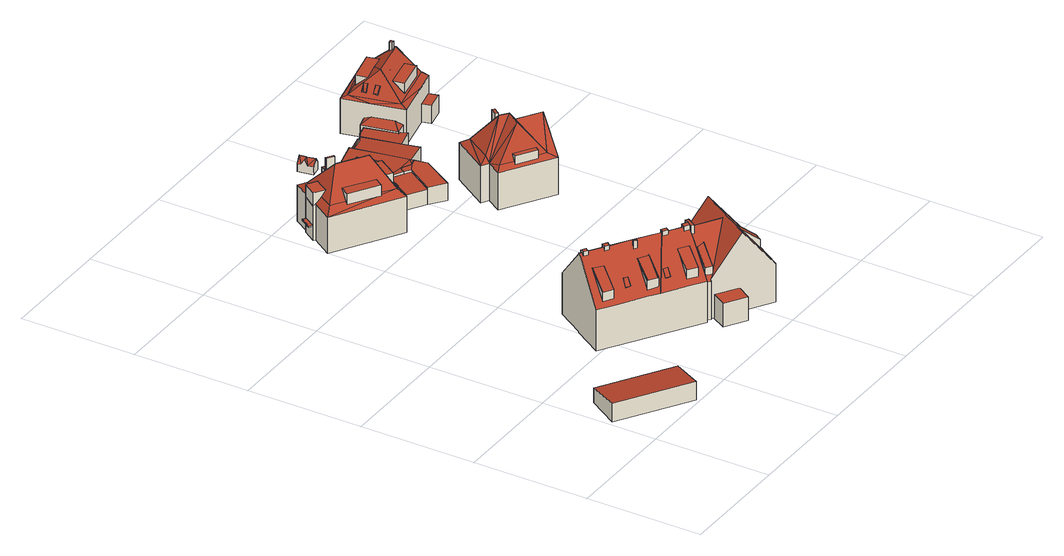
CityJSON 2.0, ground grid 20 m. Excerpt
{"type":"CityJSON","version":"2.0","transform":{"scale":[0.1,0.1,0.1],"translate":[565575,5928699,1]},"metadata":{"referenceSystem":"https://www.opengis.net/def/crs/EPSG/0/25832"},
"CityObjects":{
"building1":{"type":"Building","attributes":{"Grundfläche 2D":"89.763712","Grundhöhe NN":"1.539"},"geometry":[{"type":"Solid","lod":"3","boundaries":[[[[0,1,2,3]],[[4,5,3,2]],[[5,6,0,3]],[[6,7,1,0]],[[7,4,2,1]],[[7,6,5,4]]]],"semantics":{"surfaces":[{"type":"RoofSurface"},{"type":"WallSurface"},{"type":"GroundSurface"}],"values":[[0,1,1,1,1,2]]}}]},
"building2":{"type":"Building","attributes":{"Grundfläche 2D":"216.944153","Grundhöhe NN":"1.699"},"children":["building2-1","building2-2","building2-3","building2-4","building2-5","building2-6","building2-7","building2-8","building2-9","building2-10","building2-11","building2-12"],"geometry":[{"type":"Solid","lod":"3","boundaries":[[[[8,9,10,11,12,13]],[[14,15,16,17,18,19,20,21,22,23]],[[18,24,19]],[[25,26,27,28]],[[29,30,31,32,27,26,25,33,34,35,36,37,38,23,21]],[[31,30,39]],[[30,29,39]],[[22,21,23]],[[29,21,9,8,39]],[[13,40,41,42,10,9,21,20,19,24,43,44,45,46,47,33,25,28,27,32,31,8,13,48]],[[8,31,39]],[[41,40,12,11]],[[12,40,13]],[[11,10,42,41]],[[49,50,51,45,44,43,24,18,17,16,15,52,53]],[[46,45,51,54]],[[55,56,35,34,33,47,46,54,57]],[[15,14,23,38,37,36,35,56,52]],[[49,53,52,56,55,57,54,51,50]]]],"semantics":{"surfaces":[{"type":"RoofSurface"},{"type":"WallSurface"},{"type":"GroundSurface"}],"values":[[0,0,0,0,0,0,0,0,0,0,0,1,1,1,1,1,1,1,2]]}}]},
"building2-1":{"type":"BuildingInstallation","parents":["building2"],"geometry":[{"type":"MultiSurface","lod":"3","boundaries":[[[58,59,60,61]],[[61,60,62,63]],[[58,61,63,64]],[[64,65,59,58]],[[65,62,60,59]]],"semantics":{"surfaces":[{"type":"RoofSurface"},{"type":"WallSurface"}],"values":[0,1,1,1,1]}}]},
"building2-2":{"type":"BuildingInstallation","parents":["building2"],"geometry":[{"type":"MultiSurface","lod":"3","boundaries":[[[66,67,68]],[[69,66,68,70,71,72]],[[70,73,71]],[[74,75,73,70,68,67,76,77]],[[73,75,71]],[[66,76,67]]],"semantics":{"surfaces":[{"type":"RoofSurface"},{"type":"WallSurface"}],"values":[0,0,0,1,1,1]}}]},
"building2-3":{"type":"BuildingInstallation","parents":["building2"],"geometry":[{"type":"MultiSurface","lod":"3","boundaries":[[[78,79,80,81,82,83,84]],[[79,78,85,86]],[[87,82,81,80,79,86,88,25]],[[82,87,26,83]],[[84,83,26,28]],[[84,28,89]],[[78,84,89,85]]],"semantics":{"surfaces":[{"type":"RoofSurface"},{"type":"WallSurface"}],"values":[0,1,1,1,1,1,1]}}]},
"building2-4":{"type":"BuildingInstallation","parents":["building2"],"geometry":[{"type":"MultiSurface","lod":"3","boundaries":[[[90,91,92,93,94]],[[90,18,24,43,44,92,91]],[[93,92,44,95]],[[19,96,94,93,95]],[[90,94,96,18]]],"semantics":{"surfaces":[{"type":"RoofSurface"},{"type":"WallSurface"}],"values":[0,1,1,1,1]}}]},
"building2-5":{"type":"BuildingInstallation","parents":["building2"],"geometry":[{"type":"MultiSurface","lod":"3","boundaries":[[[97,98,99,100]],[[101,99,98,102,48]],[[98,97,103,102]],[[100,99,101,104]],[[97,100,104,103]]],"semantics":{"surfaces":[{"type":"RoofSurface"},{"type":"WallSurface"}],"values":[0,1,1,1,1]}}]},
"building2-6":{"type":"BuildingInstallation","parents":["building2"],"geometry":[{"type":"MultiSurface","lod":"3","boundaries":[[[105,106,107,108]],[[109,110,105,108,111]],[[105,110,106]],[[108,107,111]]],"semantics":{"surfaces":[{"type":"RoofSurface"},{"type":"WallSurface"}],"values":[0,1,1,1]}}]},
"building2-7":{"type":"BuildingInstallation","parents":["building2"],"geometry":[{"type":"MultiSurface","lod":"3","boundaries":[[[112,113,114,115,116,117]],[[114,113,118,21]],[[22,114,21]],[[115,114,22,119]],[[120,116,115,119]],[[121,112,117,116,120,20]],[[113,112,121,118]]],"semantics":{"surfaces":[{"type":"RoofSurface"},{"type":"WallSurface"}],"values":[0,1,1,1,1,1,1]}}]},
"building2-8":{"type":"BuildingInstallation","parents":["building2"],"geometry":[{"type":"MultiSurface","lod":"3","boundaries":[[[122,123,124,125,126,127,128,129]],[[130,131,132,124,123,122]],[[132,30,39,133,127,126,125,124]],[[128,127,133,134]],[[130,122,129,128,134,32]]],"semantics":{"surfaces":[{"type":"RoofSurface"},{"type":"WallSurface"}],"values":[0,1,1,1,1]}}]},
"building2-9":{"type":"BuildingInstallation","parents":["building2"],"geometry":[{"type":"MultiSurface","lod":"3","boundaries":[[[135,136,137]],[[135,137,138,139,140]],[[138,137,141,142]],[[139,138,142]],[[137,136,141]]],"semantics":{"surfaces":[{"type":"RoofSurface"},{"type":"WallSurface"}],"values":[0,0,1,1,1]}}]},
"building2-10":{"type":"BuildingInstallation","parents":["building2"],"geometry":[{"type":"MultiSurface","lod":"3","boundaries":[[[143,144,145,146]],[[143,146,147,148]],[[146,145,149,147]],[[144,143,148,150]],[[145,144,150,149]]],"semantics":{"surfaces":[{"type":"RoofSurface"},{"type":"WallSurface"}],"values":[0,1,1,1,1]}}]},
"building2-11":{"type":"BuildingInstallation","parents":["building2"],"geometry":[{"type":"MultiSurface","lod":"3","boundaries":[[[151,152,153,154]],[[151,154,155,156]],[[154,153,157,155]],[[152,151,156,158]],[[153,152,158,157]]],"semantics":{"surfaces":[{"type":"RoofSurface"},{"type":"WallSurface"}],"values":[0,1,1,1,1]}}]},
"building2-12":{"type":"BuildingInstallation","parents":["building2"],"geometry":[{"type":"MultiSurface","lod":"3","boundaries":[[[159,160,161,162]],[[160,159,163,164]],[[164,165,161,160]],[[162,161,165,166]],[[166,163,159,162]]],"semantics":{"surfaces":[{"type":"RoofSurface"},{"type":"WallSurface"}],"values":[0,1,1,1,1]}}]},
"building3":{"type":"Building","attributes":{"Grundfläche 2D":"160.765133","Grundhöhe NN":"2.078"},"children":["building3-1","building3-2","building3-3"],"geometry":[{"type":"MultiSurface","lod":"3","boundaries":[[[167,168,169,170,171,172,173,174,175,176,177,178,179]],[[180,175,174,173,172,181,182]],[[183,184,182,181,185,186]],[[177,176,175,180,45,187,188]],[[189,190,191,192,193]],[[190,189,194]],[[195,194,196]],[[190,194,195]],[[197,198,199,200]],[[201,202,193,192]],[[202,203,189,193]],[[203,204,194,189]],[[204,205,196,194]],[[205,206,207,208,191,190,195,196]],[[208,201,192,191]],[[171,170,209,210]],[[172,171,210,211]],[[212,185,181,172,211,213,214]],[[191,183,186,185,212,201,208]],[[45,180,182,184,183,191,208,207,215]],[[216,209,170,169,168,167,179,178,177,188,187,45,215,217]],[[218,219,200,199]],[[219,214,197,200]],[[214,213,198,197]],[[213,218,199,198]],[[213,211,210,209,216,217,215,207,205,204,203,202,201,212,214,219,218]]],"semantics":{"surfaces":[{"type":"RoofSurface"},{"type":"WallSurface"},{"type":"GroundSurface"}],"values":[0,0,0,0,0,0,0,0,0,1,1,1,1,1,1,1,1,1,1,1,1,1,1,1,1,2]}}]},
"building3-1":{"type":"BuildingInstallation","parents":["building3"],"geometry":[{"type":"MultiSurface","lod":"3","boundaries":[[[220,221,222,223]],[[224,222,221,225,226]],[[223,222,224]],[[221,220,227,225]]],"semantics":{"surfaces":[{"type":"RoofSurface"},{"type":"WallSurface"}],"values":[0,1,1,1]}}]},
"building3-2":{"type":"BuildingInstallation","parents":["building3"],"geometry":[{"type":"MultiSurface","lod":"3","boundaries":[[[228,229,230,231,232]],[[168,173,233,228,232]],[[168,232,231]],[[233,174,230,229,228]]],"semantics":{"surfaces":[{"type":"RoofSurface"},{"type":"WallSurface"}],"values":[0,1,1,1]}}]},
"building3-3":{"type":"BuildingInstallation","parents":["building3"],"geometry":[{"type":"MultiSurface","lod":"3","boundaries":[[[234,235,236,92,91,90,237,238,239]],[[187,188,177,178,179,167,237,90,91,92,236]],[[240,187,236,235]],[[167,241,238,237]],[[238,241,242,239]],[[240,235,234,239,242,176]]],"semantics":{"surfaces":[{"type":"RoofSurface"},{"type":"WallSurface"}],"values":[0,1,1,1,1,1]}}]},
"building4":{"type":"Building","attributes":{"Grundfläche 2D":"138.866862","Grundhöhe NN":"2.584"},"children":["building4-1","building4-2","building4-3","building4-4","building4-5"],"geometry":[{"type":"Solid","lod":"3","boundaries":[[[[243,244,245,246,247,248,249]],[[250,251,252,253,254,255]],[[256,257,258,259,260,261,262,263,264,265,266,267]],[[268,269,270,266,271,272]],[[268,272,273]],[[274,267,266,270,275]],[[276,277,272,271]],[[277,276,278,279,280]],[[281,282,283,279,278,259,258,284,285,286]],[[279,287,272,277,280]],[[272,287,288,267,274,289,252,251,250,273]],[[258,288,243,249,284]],[[279,283,290]],[[243,288,287,279,290,244]],[[257,256,267,288,258]],[[249,248,285,284]],[[282,281,247,246,245,244,290,283]],[[286,285,248,247,281]],[[269,254,253,275,270]],[[273,250,255,254,269,268]],[[274,275,253,252,289]],[[265,264,291,292]],[[261,260,293,294]],[[264,263,262,261,294,295,291]],[[266,265,292,296]],[[271,266,296,297]],[[278,276,271,297,298]],[[259,278,298,299]],[[260,259,299,293]],[[294,293,299,298,297,296,292,291,295]]]],"semantics":{"surfaces":[{"type":"RoofSurface"},{"type":"WallSurface"},{"type":"GroundSurface"}],"values":[[0,0,0,0,0,0,0,0,0,0,0,0,0,0,0,1,1,1,1,1,1,1,1,1,1,1,1,1,1,2]]}}]},
"building4-1":{"type":"BuildingInstallation","parents":["building4"],"geometry":[{"type":"MultiSurface","lod":"3","boundaries":[[[300,301,302,303,304,305]],[[262,263,264,305,304,303,261]],[[264,265,256,301,300,305]],[[260,261,303,302,257]]],"semantics":{"surfaces":[{"type":"RoofSurface"},{"type":"WallSurface"}],"values":[0,1,1,1]}}]},
"building4-2":{"type":"BuildingInstallation","parents":["building4"],"geometry":[{"type":"MultiSurface","lod":"3","boundaries":[[[306,307,308,309,310,311]],[[312,313,310,309]],[[313,314,311,310]],[[314,315,316,307,306,311]],[[316,317,312,309,308,307]]],"semantics":{"surfaces":[{"type":"RoofSurface"},{"type":"WallSurface"}],"values":[0,1,1,1,1]}}]},
"building4-3":{"type":"BuildingInstallation","parents":["building4"],"geometry":[{"type":"MultiSurface","lod":"3","boundaries":[[[318,319,320,321]],[[321,320,322,280]],[[319,318,277,323]],[[323,322,320,319]]],"semantics":{"surfaces":[{"type":"RoofSurface"},{"type":"WallSurface"}],"values":[0,1,1,1]}}]},
"building4-4":{"type":"BuildingInstallation","parents":["building4"],"geometry":[{"type":"MultiSurface","lod":"3","boundaries":[[[324,325,326,327]],[[328,329,327,326]],[[330,328,326,325]],[[329,331,324,327]],[[331,330,325,324]],[[330,331,329,328]]],"semantics":{"surfaces":[{"type":"RoofSurface"},{"type":"WallSurface"},{"type":"OuterCeilingSurface"}],"values":[0,1,1,1,1,2]}}]},
"building4-5":{"type":"BuildingInstallation","parents":["building4"],"geometry":[{"type":"MultiSurface","lod":"3","boundaries":[[[332,333,334,335]],[[336,333,332,337]],[[334,333,336,338,339]],[[335,334,339,340]],[[337,332,335,340,341]],[[336,337,341,338]],[[341,340,339,338]]],"semantics":{"surfaces":[{"type":"RoofSurface"},{"type":"WallSurface"},{"type":"OuterCeilingSurface"}],"values":[0,0,1,1,1,1,2]}}]},
"building5":{"type":"Building","attributes":{"Grundfläche 2D":"44.014375","Grundhöhe NN":"2.645"},"geometry":[{"type":"Solid","lod":"3","boundaries":[[[[342,343,344,345,346,347]],[[348,349,350,351,352,345,344,353]],[[354,355,356,357,358]],[[347,346,345,359,360]],[[361,355,343,342,347,360,362]],[[343,355,354,344]],[[344,354,358,353]],[[353,358,363,364,348]],[[349,348,364,365]],[[351,350,349,365,366]],[[345,352,351,366,367,359]],[[355,361,368,356]],[[357,356,368,369]],[[358,357,369,363]],[[360,359,367,366,365,364,363,369,368,361,362]]]],"semantics":{"surfaces":[{"type":"RoofSurface"},{"type":"WallSurface"},{"type":"GroundSurface"}],"values":[[0,0,0,1,1,1,1,1,1,1,1,1,1,1,2]]}}]},
"building6":{"type":"Building","attributes":{"Grundfläche 2D":"52.903925","Grundhöhe NN":"2.422"},"children":["building6-1","building6-2"],"geometry":[{"type":"Solid","lod":"3","boundaries":[[[[370,371,372,373,347,374,375,376]],[[371,373,372]],[[373,343,342,347]],[[346,345,374,347]],[[352,351,374,345]],[[343,373,377,378]],[[379,347,342,343,378,380]],[[345,346,347,379,381]],[[382,351,352,345,381,383]],[[370,376,375,374,351,382,384]],[[371,370,384,385]],[[373,371,385,377]],[[377,385,384,382,383,381,379,380,378]]]],"semantics":{"surfaces":[{"type":"RoofSurface"},{"type":"WallSurface"},{"type":"GroundSurface"}],"values":[[0,0,0,0,0,1,1,1,1,1,1,1,2]]}}]},
"building6-1":{"type":"BuildingInstallation","parents":["building6"],"geometry":[{"type":"MultiSurface","lod":"3","boundaries":[[[386,387,388,389]],[[389,388,390,391]],[[386,389,391,392]],[[387,386,392,393]],[[388,387,393,390]]],"semantics":{"surfaces":[{"type":"RoofSurface"},{"type":"WallSurface"}],"values":[0,1,1,1,1]}}]},
"building6-2":{"type":"BuildingInstallation","parents":["building6"],"geometry":[{"type":"MultiSurface","lod":"3","boundaries":[[[394,395,396,397,398,399,400]],[[401,398,397,396,402,372]],[[401,403,399,398]],[[403,404,400,399]],[[404,405,406,402,396,395,394,400]]],"semantics":{"surfaces":[{"type":"RoofSurface"},{"type":"WallSurface"}],"values":[0,1,1,1,1]}}]},
"building7":{"type":"Building","attributes":{"Grundfläche 2D":"4.709059","Grundhöhe NN":"2.453"},"geometry":[{"type":"Solid","lod":"3","boundaries":[[[[407,408,409,410]],[[407,410,411]],[[411,410,412]],[[413,414,408]],[[414,410,409,408]],[[415,412,416]],[[416,412,410]],[[417,410,414]],[[416,410,417]],[[413,408,407,418,419]],[[415,416,417,414,413,419,420]],[[411,412,415,420,421]],[[407,411,421,418]],[[420,419,418,421]]]],"semantics":{"surfaces":[{"type":"RoofSurface"},{"type":"WallSurface"},{"type":"GroundSurface"}],"values":[[0,0,0,0,0,0,0,0,0,1,1,1,1,2]]}}]},
"building8":{"type":"Building","attributes":{"Grundfläche 2D":"116.578175","Grundhöhe NN":"2.574"},"children":["building8-1","building8-2"],"geometry":[{"type":"Solid","lod":"3","boundaries":[[[[422,423,424]],[[423,425,426,427,428,424]],[[422,429,430,423]],[[431,432,429]],[[431,433,434,432]],[[435,434,433]],[[435,436,434]],[[426,425,423,437,427]],[[429,432,430]],[[432,438,439]],[[434,438,432]],[[440,436,435]],[[439,438,440]],[[438,436,440]],[[428,427,440]],[[440,437,439]],[[440,427,437]],[[430,437,423]],[[430,432,439]],[[439,437,430]],[[434,436,438]],[[441,442,431,429,422,424,443,444]],[[433,431,442,445]],[[435,433,445,446]],[[440,435,446,447]],[[428,440,447,448]],[[424,428,448,443]],[[446,445,442,441,444,443,448,447]]]],"semantics":{"surfaces":[{"type":"RoofSurface"},{"type":"WallSurface"},{"type":"GroundSurface"}],"values":[[0,0,0,0,0,0,0,0,0,0,0,0,0,0,0,0,0,0,0,0,0,1,1,1,1,1,1,2]]}}]},
"building8-1":{"type":"BuildingInstallation","parents":["building8"],"geometry":[{"type":"MultiSurface","lod":"3","boundaries":[[[449,450,451,452]],[[452,451,453,454]],[[449,452,454,455]],[[450,449,455,456]],[[451,450,456,453]]],"semantics":{"surfaces":[{"type":"RoofSurface"},{"type":"WallSurface"}],"values":[0,1,1,1,1]}}]},
"building8-2":{"type":"BuildingInstallation","parents":["building8"],"geometry":[{"type":"MultiSurface","lod":"3","boundaries":[[[457,458,459,460]],[[457,460,461,462]],[[458,457,462,425]],[[460,459,426,461]]],"semantics":{"surfaces":[{"type":"RoofSurface"},{"type":"WallSurface"}],"values":[0,1,1,1]}}]},
"building9":{"type":"Building","attributes":{"Grundfläche 2D":"63.720559","Grundhöhe NN":"2.387"},"children":["building9-1"],"geometry":[{"type":"Solid","lod":"3","boundaries":[[[[463,464,465,466,467,468,469,470,471]],[[472,473,474,475,476,477,478,479,480,481,482,483,484,485]],[[476,475,486,487]],[[477,476,487,488]],[[478,477,488,489]],[[479,478,489,490]],[[480,479,490,491]],[[481,480,491,492]],[[482,481,492,493]],[[483,482,493,494]],[[485,484,483,494,495]],[[465,464,463,496,497]],[[466,465,497,498]],[[474,468,467,466,498,486,475]],[[470,469,468,474,473,472]],[[470,472,485,471]],[[471,485,495,496,463]],[[495,494,493,492,491,490,489,488,487,486,498,497,496]]]],"semantics":{"surfaces":[{"type":"RoofSurface"},{"type":"WallSurface"},{"type":"GroundSurface"}],"values":[[0,0,1,1,1,1,1,1,1,1,1,1,1,1,1,1,1,2]]}}]},
"building9-1":{"type":"BuildingInstallation","parents":["building9"],"geometry":[{"type":"MultiSurface","lod":"3","boundaries":[[[463,464,499,500,501]],[[499,464,502]],[[471,501,500,499,502,470]],[[501,471,463]]],"semantics":{"surfaces":[{"type":"RoofSurface"},{"type":"WallSurface"}],"values":[0,1,1,1]}}]},
"building10":{"type":"Building","attributes":{"Grundfläche 2D":"127.038325","Grundhöhe NN":"2.350"},"children":["building10-1","building10-2","building10-3"],"geometry":[{"type":"Solid","lod":"3","boundaries":[[[[503,504,505,506,507]],[[508,509,510]],[[511,512,513,514,515,516]],[[517,518,519,510,520,521]],[[522,523,524,525,508,510,519],[507,506,526,527,528,503,507,508]],[[529,530,513,512,511,508,525,524,531,532,533,534]],[[535,509,529]],[[511,516,536,537,530,529,509,508]],[[538,509,535]],[[539,509,538]],[[540,510,539]],[[510,509,539]],[[520,510,540]],[[541,542,543,544]],[[545,546,547]],[[547,546,548,549]],[[550,549,548]],[[506,505,527,526]],[[504,503,528]],[[528,527,505,504]],[[516,515,536]],[[514,513,530,537]],[[537,536,515,514]],[[519,518,517,551,552]],[[553,535,529,534,533,532,531,524,523,522,519,552,554]],[[538,535,553,555]],[[548,546,545,556,557,540,539,538,555,558,550]],[[543,559,551,517,521,520,540,557,560,544]],[[541,544,560,561]],[[542,541,561,562]],[[543,542,562,559]],[[545,547,489,556]],[[549,550,558,563]],[[547,549,563,489]],[[561,560,557,556,489,563,558,555,553,554,552,551,559,562]]]],"semantics":{"surfaces":[{"type":"RoofSurface"},{"type":"WallSurface"},{"type":"GroundSurface"}],"values":[[0,0,0,0,0,0,0,0,0,0,0,0,0,0,0,0,0,1,1,1,1,1,1,1,1,1,1,1,1,1,1,1,1,1,2]]}}]},
"building10-1":{"type":"BuildingInstallation","parents":["building10"],"geometry":[{"type":"MultiSurface","lod":"3","boundaries":[[[564,565,566,567]],[[564,567,568,569]],[[567,566,570,568]],[[565,564,569,571]],[[566,565,571,570]]],"semantics":{"surfaces":[{"type":"RoofSurface"},{"type":"WallSurface"}],"values":[0,1,1,1,1]}}]},
"building10-2":{"type":"BuildingInstallation","parents":["building10"],"geometry":[{"type":"MultiSurface","lod":"3","boundaries":[[[572,573,574,575]],[[573,572,576,577]],[[575,574,578,579]],[[572,575,579,576]],[[574,573,577,578]]],"semantics":{"surfaces":[{"type":"RoofSurface"},{"type":"WallSurface"}],"values":[0,1,1,1,1]}}]},
"building10-3":{"type":"BuildingInstallation","parents":["building10"],"geometry":[{"type":"MultiSurface","lod":"3","boundaries":[[[580,581,582,583,584,585,586,587]],[[588,589,582,581]],[[590,585,584,583,582,589,591,592]],[[593,587,586,585,590,594]],[[581,580,587,593,595,588]]],"semantics":{"surfaces":[{"type":"RoofSurface"},{"type":"WallSurface"}],"values":[0,1,1,1,1]}}]}
},
"vertices":[
[43,135,31],[9,82,38],[129,6,38],[163,59,31],[129,6,5],[163,59,5],[43,135,5],[9,82,5],
[251,268,106],[345,207,106],[349,205,106],[357,217,106],[258,280,106],[250,268,106],[300,123,80],[326,106,80],[327,107,81],[347,142,128],[353,153,143],[347,162,148],[325,176,148],[317,181,148],[317,181,147],[260,148,80],[356,156,148],[205,254,148],[210,246,143],[212,249,148],[212,250,148],[279,206,148],[242,230,147],[242,230,148],[235,235,148],[201,257,148],[199,253,143],[169,207,80],[180,200,80],[197,189,80],[244,159,80],[243,230,148],[258,280,89],[357,217,89],[350,207,102],[356,157,147],[358,160,142],[386,208,80],[233,306,80],[203,259,145],[242,285,94],[356,157,7],[358,160,7],[386,208,7],[326,106,7],[327,107,7],[233,306,7],[201,257,7],[169,207,7],[203,259,7],
[371,203,97],[364,207,97],[360,200,106],[366,195,106],[360,200,104],[366,195,104],[371,203,94],[364,207,94],
[266,195,128],[247,164,104],[248,164,104],[269,193,128],[262,155,104],[282,184,128],[273,190,128],[264,154,104],[262,155,88],[264,154,88],[247,164,87],[248,164,87],
[214,252,151],[206,257,151],[205,255,151],[205,254,151],[203,251,151],[210,246,151],[212,250,151],[214,252,144],[206,257,145],[203,251,143],[205,255,147],[212,250,147],
[353,153,151],[356,157,151],[358,160,151],[349,165,151],[345,158,151],[349,165,143],[345,158,142],
[240,275,107],[245,284,95],[239,288,95],[234,279,107],[239,288,94],[245,284,94],[240,275,106],[234,279,106],
[320,118,104],[338,146,126],[322,157,127],[304,129,104],[308,126,88],[320,118,88],[304,129,88],
[327,179,151],[319,184,151],[317,181,151],[315,178,151],[323,173,151],[325,176,151],[319,184,144],[315,178,143],[323,173,143],[327,179,144],
[233,231,151],[239,227,151],[240,227,151],[242,230,151],[243,230,151],[245,233,151],[238,238,151],[235,235,151],[233,231,143],[239,227,143],[240,227,143],[245,233,143],[238,238,143],
[204,236,129],[203,236,129],[184,205,104],[200,195,104],[219,225,128],[207,233,129],[184,205,87],[200,195,88],
[231,184,97],[236,192,108],[229,196,108],[224,188,97],[224,188,96],[231,184,96],[229,196,107],[236,192,107],
[287,147,96],[292,155,107],[285,159,107],[280,151,96],[280,151,95],[287,147,95],[285,159,106],[292,155,106],
[276,201,151],[271,204,151],[269,201,151],[274,198,151],[276,201,140],[271,204,140],[269,201,137],[274,198,137],
[352,150,136],[330,112,87],[327,107,80],[326,106,79],[331,102,78],[332,103,80],[339,105,86],[340,106,87],[405,126,145],[360,154,145],[356,157,145],[356,156,145],[353,153,140],[394,202,80],[377,74,150],[439,173,150],[487,142,77],[483,144,83],[424,44,80],[455,92,79],[361,166,133],[358,160,141],[500,149,48],[483,144,52],[487,142,51],[466,108,51],[472,104,48],[456,177,48],[457,161,51],[449,166,48],[373,77,53],[337,101,53],[321,75,53],[357,52,53],[466,108,11],[472,104,11],[500,149,11],[456,177,11],[449,166,11],[457,161,13],[483,144,11],[487,142,11],[326,106,11],[331,102,11],[332,103,11],[424,44,11],[337,101,11],[373,77,11],[386,208,11],[327,107,11],[353,153,11],[321,75,11],[357,52,11],
[415,99,126],[441,82,101],[450,95,101],[423,112,127],[450,95,86],[441,82,87],[446,90,87],[433,87,99],
[340,105,100],[340,106,101],[359,132,124],[348,138,122],[330,112,100],[340,105,87],
[360,154,151],[366,163,151],[361,166,151],[352,150,151],[356,147,151],[360,153,151],[366,163,133],[356,147,136],[360,153,145],
[306,708,106],[309,706,106],[317,718,106],[318,721,106],[319,721,106],[269,753,106],[259,737,106],[281,664,106],[236,694,106],[233,696,106],[223,680,106],[271,649,106],[272,650,106],[217,722,90],[232,745,89],[243,763,89],[242,780,80],[223,751,80],[221,752,78],[220,750,78],[207,731,77],[206,730,77],[209,727,80],[186,692,80],[203,699,90],[272,650,88],[271,649,87],[264,653,87],[299,621,80],[298,637,90],[274,652,90],[225,684,90],[223,680,87],[325,662,80],[308,652,89],[354,708,80],[342,703,88],[330,686,88],[319,721,86],[318,721,86],[317,718,88],[267,749,89],[269,753,86],[313,725,86],[295,685,135],[247,716,135],[232,694,104],[310,707,104],[206,730,16],[209,727,16],[223,751,16],[221,752,16],[207,731,16],[186,692,16],[299,621,16],[354,708,16],[242,780,16],
[209,727,101],[223,718,101],[238,741,101],[221,752,101],[207,731,101],[206,730,101],
[256,731,139],[250,735,139],[249,733,139],[248,731,139],[259,724,139],[261,727,139],[248,731,118],[259,724,119],[261,727,114],[256,731,114],[250,735,114],[249,733,116],
[299,658,106],[310,651,106],[332,685,106],[321,692,106],[332,685,87],[310,651,87],
[214,754,42],[201,735,42],[207,731,42],[220,750,42],[207,731,40],[220,750,40],[201,735,40],[214,754,40],
[334,657,41],[325,662,41],[320,653,38],[328,647,38],[332,672,38],[341,666,38],[332,672,36],[320,653,36],[328,647,36],[341,666,36],
[406,693,47],[404,689,47],[414,682,47],[426,689,48],[417,695,47],[410,699,47],[410,616,47],[443,671,47],[439,689,48],[439,692,48],[436,692,48],[384,635,47],[414,682,43],[404,689,43],[383,701,43],[354,654,43],[384,635,43],[426,689,16],[410,699,16],[404,689,16],[406,693,16],[384,635,16],[410,616,16],[443,671,16],[439,692,16],[436,692,16],[383,701,16],[354,654,16],
[417,794,49],[363,782,45],[391,728,46],[380,704,45],[437,699,48],[418,789,49],[417,792,49],[380,704,14],[404,689,14],[410,699,14],[406,693,14],[426,689,14],[439,692,14],[436,692,14],[417,794,14],[363,782,14],
[400,755,51],[397,769,51],[382,766,51],[385,752,51],[382,766,46],[385,752,46],[400,755,47],[397,769,47],
[398,740,50],[396,739,50],[388,738,49],[391,728,49],[392,723,49],[406,727,51],[403,741,51],[392,723,46],[388,738,46],[406,727,47],[403,741,47],[398,740,47],[396,739,47],
[381,858,29],[373,856,39],[375,845,39],[375,844,39],[386,831,29],[378,829,39],[364,854,29],[365,848,29],[369,828,29],[367,837,29],[366,842,39],[381,858,15],[364,854,15],[369,828,15],[386,831,15],
[539,525,134],[503,496,90],[511,481,82],[489,505,90],[456,526,90],[436,539,90],[426,536,82],[539,526,134],[500,551,134],[567,569,82],[547,570,91],[470,632,82],[475,616,91],[430,569,82],[444,569,92],[487,539,138],[490,573,139],[504,564,138],[442,562,82],[539,526,16],[567,569,16],[511,481,16],[539,525,16],[470,632,16],[430,569,16],[442,562,16],[426,536,16],
[498,591,139],[491,581,139],[495,578,139],[502,588,139],[495,578,127],[502,588,106],[498,591,106],[491,581,127],
[487,502,101],[493,510,101],[459,532,101],[454,523,101],[454,523,86],[487,502,86],
[417,792,44],[418,789,44],[437,699,43],[485,709,41],[478,738,41],[464,802,41],[454,799,41],[452,799,41],[452,800,41],[452,799,37],[454,799,37],[464,802,39],[478,738,40],[506,744,44],[503,756,43],[499,756,43],[487,811,42],[476,809,40],[476,810,40],[472,809,40],[473,808,40],[463,804,38],[452,800,37],[478,738,14],[506,744,14],[503,756,14],[499,756,14],[487,811,14],[476,809,14],[476,810,14],[472,809,14],[473,808,14],[452,800,14],[417,792,14],[437,699,14],[485,709,14],
[453,797,44],[452,799,44],[452,800,44],[453,797,41],
[544,794,100],[548,775,100],[601,786,100],[597,805,100],[576,801,100],[540,813,117],[502,848,80],[522,766,80],[566,840,100],[567,840,100],[588,844,100],[583,864,100],[530,852,100],[534,832,100],[619,776,76],[617,786,80],[616,787,80],[585,768,76],[616,775,76],[612,805,97],[608,827,117],[607,828,117],[602,826,117],[600,793,88],[601,786,82],[548,775,82],[598,871,80],[585,857,88],[607,830,115],[606,834,112],[606,835,111],[603,849,99],[596,879,76],[530,852,82],[583,864,82],[493,856,76],[504,808,76],[517,753,76],[589,752,46],[620,759,46],[616,775,46],[585,768,46],[516,758,48],[513,771,53],[499,756,46],[504,808,53],[486,816,46],[502,820,48],[619,776,14],[616,787,14],[596,879,14],[606,834,14],[493,856,14],[516,758,14],[517,753,14],[502,820,14],[616,775,14],[585,768,14],[589,752,14],[620,759,14],[486,816,14],
[517,804,87],[526,805,97],[524,812,98],[516,811,87],[516,811,86],[517,804,86],[524,812,97],[526,805,96],
[512,829,87],[513,822,87],[521,824,98],[520,831,98],[512,829,86],[513,822,86],[521,824,97],[520,831,97],
[602,834,127],[600,834,127],[601,829,127],[602,829,127],[603,829,127],[606,830,127],[605,834,127],[605,835,127],[600,834,111],[601,829,115],[606,830,115],[602,829,115],[603,829,115],[605,835,111],[605,834,112],[602,834,111]
]}
